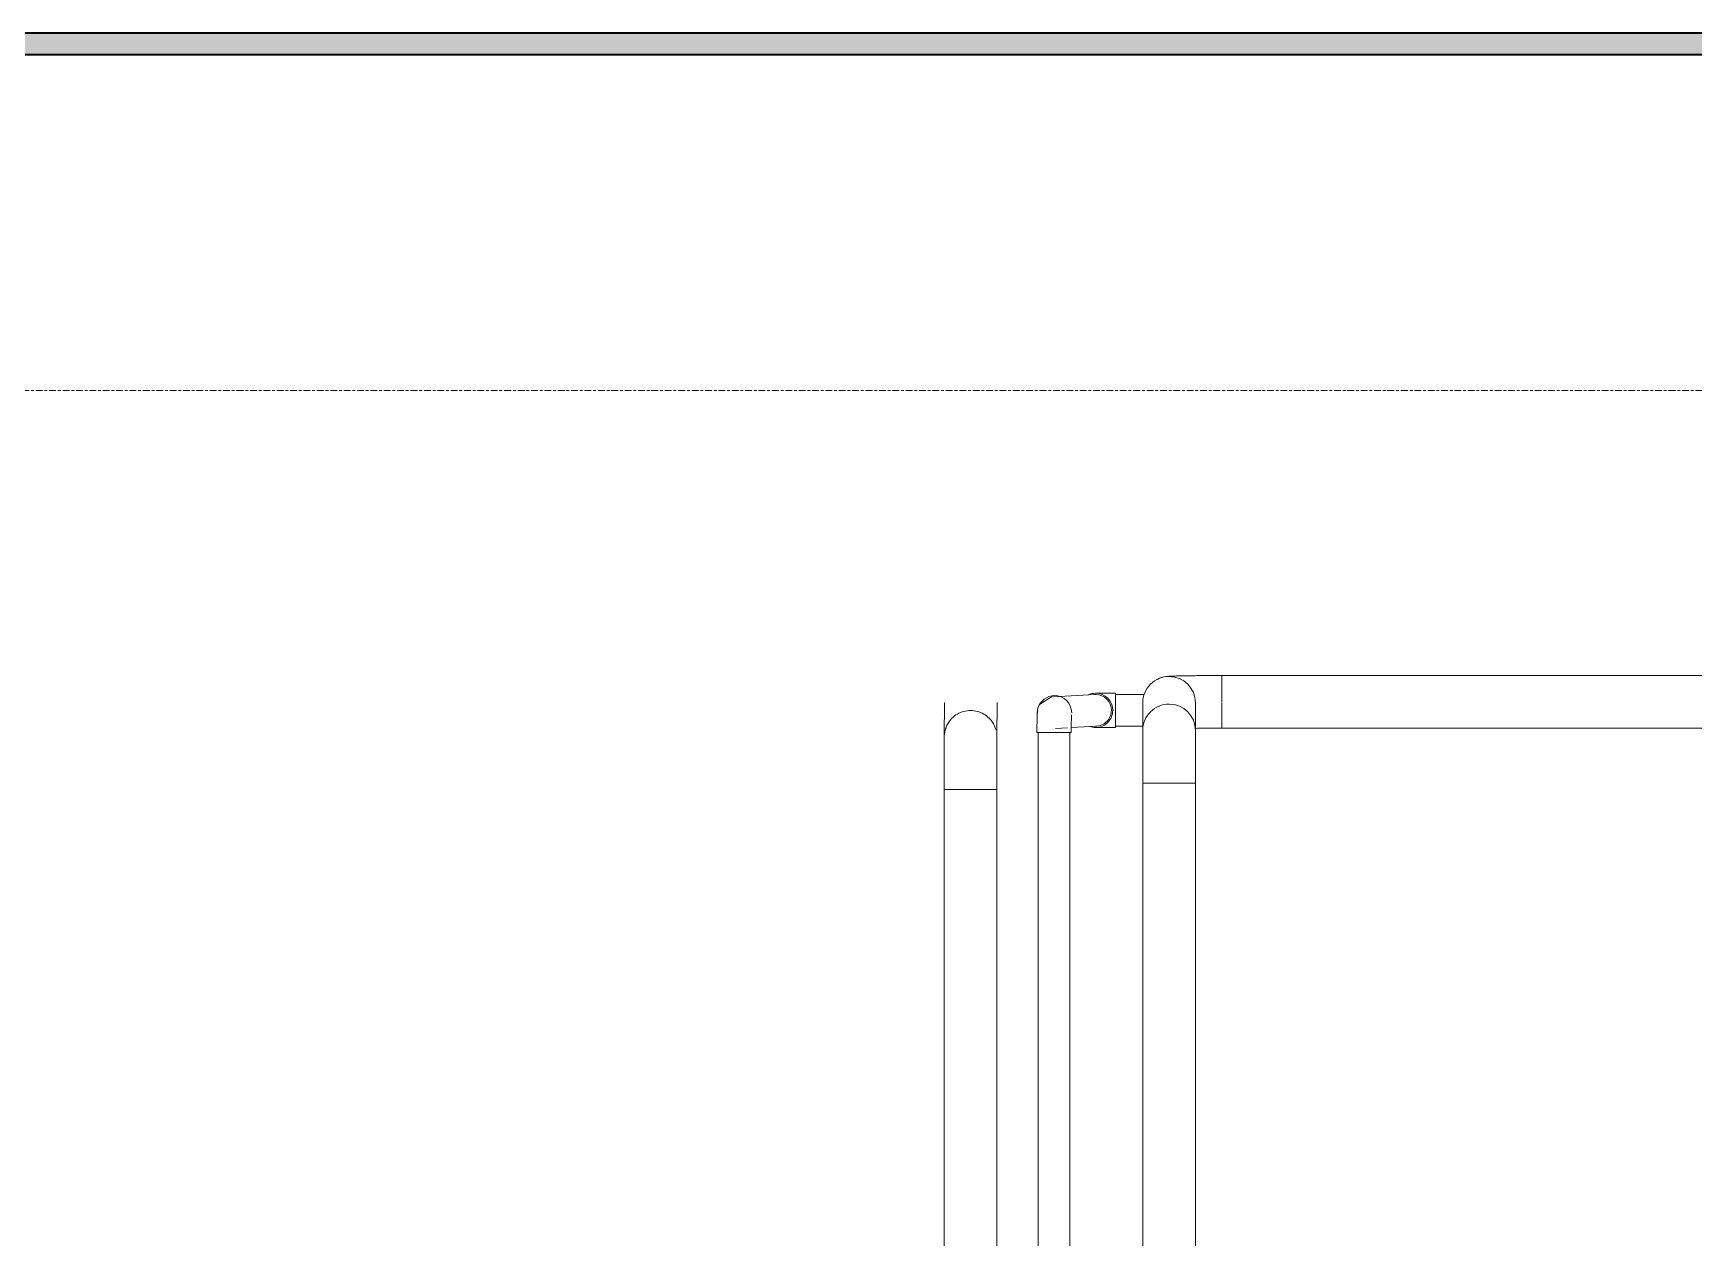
# Model space of a CAD drawing. Header units: centimetres. Extents: x -13467 to 3766, y -437 to 1921.
# Drawn here: x -2082.2 to -1688.2, y 1033.5 to 1319.2 of the extents above; entities that cross this region are included whole.
import ezdxf

# ---------------------------------------------------------------- set-up
doc = ezdxf.new("R2010")
doc.units = ezdxf.units.CM
doc.linetypes.add('Centre', pattern=[3.175, 0.635, -0.475, 1.59, -0.475])
for name, color, linetype, lineweight in [('A-FLOR-LEVL', 7, 'Continuous', 9), ('A-ROOF', 7, 'Continuous', 9), ('A-ROOF-PATT', 7, 'Continuous', 35), ('M-HVAC-DUCT', 7, 'Continuous', 9), ('P-PIPE', 7, 'Continuous', 9), ('P-PIPE-CNTR', 7, 'Continuous', 9)]:
    doc.layers.add(name, color=color, linetype=linetype, lineweight=lineweight)

# ---------------------------------------------------------------- blocks, each defined once
blk = doc.blocks.new('M_Round Elbow - 1 D-1603429-Sección 1-2')
at = {"layer": 'M-HVAC-DUCT', "color": 6, "true_color": 0xff00ff}
for p, q in [((-1267.57, 1141.37), (-1261.32, 1141.37)), ((-1261.32, 1141.37), (-1255.07, 1141.37))]:
    blk.add_line(p, q, dxfattribs=at)
at = {"layer": 'M-HVAC-DUCT', "color": 6, "true_color": 0xff00ff, "flags": 128}
for points in [[(-1267.57, 1153.87), (-1267.57, 1153.85), (-1267.57, 1153.81), (-1267.57, 1153.75), (-1267.57, 1153.67), (-1267.57, 1153.57), (-1267.57, 1153.46), (-1267.57, 1153.32), (-1267.57, 1153.16), (-1267.57, 1152.99), (-1267.57, 1152.79), (-1267.57, 1152.58), (-1267.57, 1152.35), (-1267.57, 1152.1), (-1267.57, 1151.84), (-1267.57, 1151.56), (-1267.57, 1151.26), (-1267.57, 1150.95), (-1267.57, 1150.62), (-1267.57, 1150.28), (-1267.57, 1149.92), (-1267.57, 1149.55), (-1267.57, 1149.16), (-1267.57, 1148.77), (-1267.57, 1148.36), (-1267.57, 1147.94), (-1267.57, 1147.51), (-1267.57, 1147.07), (-1267.57, 1146.62), (-1267.57, 1146.16), (-1267.57, 1145.69), (-1267.57, 1145.22), (-1267.57, 1144.74), (-1267.57, 1144.26), (-1267.57, 1143.77), (-1267.57, 1143.28), (-1267.57, 1142.78), (-1267.57, 1142.28), (-1267.57, 1141.78), (-1267.57, 1141.37)], [(-1255.07, 1141.37), (-1255.07, 1141.87), (-1255.07, 1142.37), (-1255.07, 1142.86), (-1255.07, 1143.36), (-1255.07, 1143.85), (-1255.07, 1144.34), (-1255.07, 1144.82), (-1255.07, 1145.3), (-1255.07, 1145.77), (-1255.07, 1146.23), (-1255.07, 1146.69), (-1255.07, 1147.14), (-1255.07, 1147.58), (-1255.07, 1148.01), (-1255.07, 1148.43), (-1255.07, 1148.83), (-1255.07, 1149.23), (-1255.07, 1149.61), (-1255.07, 1149.98), (-1255.07, 1150.33), (-1255.07, 1150.68), (-1255.07, 1151), (-1255.07, 1151.31), (-1255.07, 1151.61), (-1255.07, 1151.89), (-1255.07, 1152.15), (-1255.07, 1152.39), (-1255.07, 1152.62), (-1255.07, 1152.83), (-1255.07, 1153.02), (-1255.07, 1153.19), (-1255.07, 1153.34), (-1255.07, 1153.48), (-1255.07, 1153.59), (-1255.07, 1153.69), (-1255.07, 1153.76), (-1255.07, 1153.82), (-1255.07, 1153.85), (-1255.07, 1153.87)]]:
    blk.add_lwpolyline(points, dxfattribs=at)
at = {"layer": 'M-HVAC-DUCT', "color": 6, "true_color": 0xff00ff}
for start_param, end_param in [(1.570796, 3.141593), (0, 1.570796)]:
    blk.add_ellipse((-1261.32, 1153.87), major_axis=(6.25, 0), ratio=0.999848, start_param=start_param, end_param=end_param, dxfattribs=at)
blk = doc.blocks.new('M_Round Elbow - 1 D-1603467-Sección 1-2')
at = {"layer": 'M-HVAC-DUCT', "color": 6, "true_color": 0xff00ff}
for p, q in [((-1248.82, 1166.69), (-1248.82, 1166.88)), ((-1248.82, 1166.38), (-1248.82, 1166.64)), ((-1248.82, 1165.56), (-1248.82, 1165.99)), ((-1248.82, 1164.39), (-1248.82, 1164.97)), ((-1248.82, 1162.97), (-1248.82, 1163.66)), ((-1248.82, 1161.39), (-1248.82, 1162.14)), ((-1248.82, 1159.76), (-1248.82, 1160.52)), ((-1248.82, 1158.19), (-1248.82, 1158.91)), ((-1248.82, 1156.78), (-1248.82, 1157.41)), ((-1248.82, 1155.64), (-1248.82, 1156.14)), ((-1248.82, 1154.84), (-1248.82, 1155.17)), ((-1248.82, 1154.38), (-1248.82, 1154.57))]:
    blk.add_line(p, q, dxfattribs=at)
at = {"layer": 'M-HVAC-DUCT', "color": 6, "true_color": 0xff00ff, "flags": 128}
for points in [[(-1264.01, 1165.85), (-1263.81, 1166.15), (-1262.61, 1166.54), (-1262.13, 1166.63), (-1261.83, 1166.66), (-1261.61, 1166.68), (-1261.41, 1166.7), (-1261.21, 1166.71), (-1261.02, 1166.72), (-1260.81, 1166.73), (-1260.59, 1166.74), (-1260.36, 1166.75), (-1260.12, 1166.76), (-1259.86, 1166.77), (-1259.59, 1166.78), (-1259.3, 1166.78), (-1258.99, 1166.79), (-1258.68, 1166.8), (-1258.34, 1166.81), (-1258, 1166.81), (-1257.64, 1166.82), (-1257.26, 1166.83), (-1256.88, 1166.83), (-1256.48, 1166.84), (-1256.07, 1166.84), (-1255.64, 1166.85), (-1255.21, 1166.85), (-1254.77, 1166.86), (-1254.32, 1166.86), (-1253.86, 1166.86), (-1253.39, 1166.87), (-1252.92, 1166.87), (-1252.44, 1166.87), (-1251.95, 1166.87), (-1251.46, 1166.88), (-1250.96, 1166.88), (-1250.47, 1166.88), (-1249.96, 1166.88), (-1249.46, 1166.88), (-1248.96, 1166.88), (-1248.82, 1166.88)], [(-1255.01, 1154.35), (-1254.58, 1154.36), (-1254.14, 1154.36), (-1253.69, 1154.36), (-1253.23, 1154.37), (-1252.77, 1154.37), (-1252.29, 1154.37), (-1251.82, 1154.38), (-1251.33, 1154.38), (-1250.85, 1154.38), (-1250.36, 1154.38), (-1249.86, 1154.38), (-1249.37, 1154.38), (-1248.87, 1154.38), (-1248.82, 1154.38)]]:
    blk.add_lwpolyline(points, dxfattribs=at)
at = {"layer": 'M-HVAC-DUCT', "color": 6, "true_color": 0xff00ff}
for start_param, end_param in [(1.570796, 3.141593), (0, 1.570796)]:
    blk.add_ellipse((-1261.32, 1160.41), major_axis=(6.25, 0), ratio=0.999848, start_param=start_param, end_param=end_param, dxfattribs=at)
blk = doc.blocks.new('M_Round Elbow - 1 D-V115-Sección 1-2')
at = {"layer": 'M-HVAC-DUCT', "color": 6, "true_color": 0xff00ff}
for p, q in [((-1314.66, 1139.85), (-1314.45, 1139.85)), ((-1314.45, 1139.85), (-1313.82, 1139.85)), ((-1313.82, 1139.85), (-1312.83, 1139.85)), ((-1312.83, 1139.85), (-1311.53, 1139.85)), ((-1311.53, 1139.85), (-1310.03, 1139.85)), ((-1310.03, 1139.85), (-1308.41, 1139.85)), ((-1308.41, 1139.85), (-1306.79, 1139.85)), ((-1306.79, 1139.85), (-1305.28, 1139.85)), ((-1305.28, 1139.85), (-1303.99, 1139.85)), ((-1303.99, 1139.85), (-1303, 1139.85)), ((-1303, 1139.85), (-1302.37, 1139.85)), ((-1302.37, 1139.85), (-1302.16, 1139.85))]:
    blk.add_line(p, q, dxfattribs=at)
at = {"layer": 'M-HVAC-DUCT', "color": 6, "true_color": 0xff00ff, "flags": 128}
for points in [[(-1314.66, 1152.34), (-1314.66, 1152.33), (-1314.66, 1152.29), (-1314.66, 1152.23), (-1314.66, 1152.15), (-1314.66, 1152.05), (-1314.66, 1151.93), (-1314.66, 1151.8), (-1314.66, 1151.64), (-1314.66, 1151.47), (-1314.66, 1151.27), (-1314.66, 1151.06), (-1314.66, 1150.83), (-1314.66, 1150.58), (-1314.66, 1150.32), (-1314.66, 1150.04), (-1314.66, 1149.74), (-1314.66, 1149.43), (-1314.66, 1149.1), (-1314.66, 1148.75), (-1314.66, 1148.4), (-1314.66, 1148.03), (-1314.66, 1147.64), (-1314.66, 1147.24), (-1314.66, 1146.84), (-1314.66, 1146.42), (-1314.66, 1145.98), (-1314.66, 1145.54), (-1314.66, 1145.09), (-1314.66, 1144.64), (-1314.66, 1144.17), (-1314.66, 1143.7), (-1314.66, 1143.22), (-1314.66, 1142.74), (-1314.66, 1142.25), (-1314.66, 1141.76), (-1314.66, 1141.26), (-1314.66, 1140.76), (-1314.66, 1140.26), (-1314.66, 1139.85)], [(-1302.16, 1139.85), (-1302.16, 1140.35), (-1302.16, 1140.84), (-1302.16, 1141.34), (-1302.16, 1141.84), (-1302.16, 1142.33), (-1302.16, 1142.82), (-1302.16, 1143.3), (-1302.16, 1143.78), (-1302.16, 1144.25), (-1302.16, 1144.71), (-1302.16, 1145.17), (-1302.16, 1145.62), (-1302.16, 1146.06), (-1302.16, 1146.49), (-1302.16, 1146.9), (-1302.16, 1147.31), (-1302.16, 1147.71), (-1302.16, 1148.09), (-1302.16, 1148.46), (-1302.16, 1148.81), (-1302.16, 1149.15), (-1302.16, 1149.48), (-1302.16, 1149.79), (-1302.16, 1150.09), (-1302.16, 1150.36), (-1302.16, 1150.63), (-1302.16, 1150.87), (-1302.16, 1151.1), (-1302.16, 1151.31), (-1302.16, 1151.5), (-1302.16, 1151.67), (-1302.16, 1151.82), (-1302.16, 1151.95), (-1302.16, 1152.07), (-1302.16, 1152.16), (-1302.16, 1152.24), (-1302.16, 1152.29), (-1302.16, 1152.33), (-1302.16, 1152.34)]]:
    blk.add_lwpolyline(points, dxfattribs=at)
at = {"layer": 'M-HVAC-DUCT', "color": 6, "true_color": 0xff00ff}
for start_param, end_param in [(4.977156, 5.23895), (4.715363, 4.977156), (4.453558, 4.715357), (4.191758, 4.453552), (5.762558, 6.194988), (5.500759, 5.762555), (5.238956, 5.500755), (3.929959, 4.191758), (3.668159, 3.929955), (3.406362, 3.668156)]:
    blk.add_ellipse((-1308.41, 1152.34), major_axis=(-6.25, 0.02), ratio=0.999848, start_param=start_param, end_param=end_param, dxfattribs=at)
blk = doc.blocks.new('Cobre - Codo - CO - Codo-1631828-Sección 1-2')
at = {"layer": 'P-PIPE', "color": 6, "true_color": 0xff00ff}
for p, q in [((-1292.67, 1153.35), (-1288.69, 1153.35)), ((-1288.69, 1153.35), (-1284.54, 1153.35))]:
    blk.add_line(p, q, dxfattribs=at)
at = {"layer": 'P-PIPE', "color": 6, "true_color": 0xff00ff, "flags": 128}
for points in [[(-1288.74, 1162.12), (-1292.08, 1159.99), (-1292.43, 1159.11), (-1292.52, 1158.75), (-1292.55, 1158.55), (-1292.57, 1158.4), (-1292.58, 1158.29), (-1292.59, 1158.18), (-1292.59, 1158.09), (-1292.6, 1157.99), (-1292.6, 1157.89), (-1292.61, 1157.8), (-1292.61, 1157.69), (-1292.62, 1157.59), (-1292.62, 1157.48), (-1292.63, 1157.36), (-1292.63, 1157.24), (-1292.63, 1157.12), (-1292.64, 1156.99), (-1292.64, 1156.85), (-1292.64, 1156.71), (-1292.65, 1156.57), (-1292.65, 1156.42), (-1292.65, 1156.26), (-1292.65, 1156.11), (-1292.66, 1155.94), (-1292.66, 1155.78), (-1292.66, 1155.61), (-1292.66, 1155.44), (-1292.67, 1155.26), (-1292.67, 1155.08), (-1292.67, 1154.9), (-1292.67, 1154.72), (-1292.67, 1154.53), (-1292.67, 1154.35), (-1292.67, 1154.16), (-1292.67, 1153.97), (-1292.67, 1153.78), (-1292.67, 1153.59), (-1292.67, 1153.4), (-1292.67, 1153.35)], [(-1284.47, 1157.56), (-1284.47, 1157.55), (-1284.47, 1157.52), (-1284.47, 1157.48), (-1284.48, 1157.43), (-1284.48, 1157.36), (-1284.48, 1157.29), (-1284.49, 1157.21), (-1284.49, 1157.12), (-1284.49, 1157.02), (-1284.5, 1156.92), (-1284.5, 1156.81), (-1284.5, 1156.69), (-1284.5, 1156.57), (-1284.51, 1156.44), (-1284.51, 1156.3), (-1284.51, 1156.16), (-1284.52, 1156.02), (-1284.52, 1155.87), (-1284.52, 1155.71), (-1284.52, 1155.56), (-1284.52, 1155.39), (-1284.53, 1155.23), (-1284.53, 1155.06), (-1284.53, 1154.89), (-1284.53, 1154.71), (-1284.53, 1154.54), (-1284.53, 1154.36), (-1284.53, 1154.18), (-1284.53, 1153.99), (-1284.53, 1153.81), (-1284.53, 1153.63), (-1284.53, 1153.44), (-1284.53, 1153.35)]]:
    blk.add_lwpolyline(points, dxfattribs=at)
at = {"layer": 'P-PIPE', "color": 6, "true_color": 0xff00ff}
for start_param, end_param in [(1.43828, 1.512526), (6.224915, 7.533912), (4.654119, 6.224915), (1.512526, 1.54492)]:
    blk.add_ellipse((-1288.5, 1158.05), major_axis=(-0.24, 4.06), ratio=0.99975, start_param=start_param, end_param=end_param, dxfattribs=at)
blk = doc.blocks.new('Cobre - Codo - CO - Codo-1631831-Sección 1-2')
at = {"layer": 'P-PIPE', "color": 6, "true_color": 0xff00ff}
for p, q in [((-1274.05, 1158.62), (-1274.05, 1162.7)), ((-1274.05, 1154.56), (-1274.05, 1158.62))]:
    blk.add_line(p, q, dxfattribs=at)
at = {"layer": 'P-PIPE', "color": 6, "true_color": 0xff00ff, "flags": 128}
for points in [[(-1278.76, 1162.69), (-1278.75, 1162.69), (-1278.73, 1162.69), (-1278.71, 1162.69), (-1278.68, 1162.69), (-1278.64, 1162.69), (-1278.6, 1162.69), (-1278.54, 1162.69), (-1278.48, 1162.7), (-1278.42, 1162.7), (-1278.34, 1162.7), (-1278.26, 1162.7), (-1278.18, 1162.7), (-1278.08, 1162.7), (-1277.98, 1162.7), (-1277.87, 1162.7), (-1277.76, 1162.7), (-1277.64, 1162.7), (-1277.52, 1162.7), (-1277.39, 1162.7), (-1277.25, 1162.7), (-1277.11, 1162.7), (-1276.97, 1162.7), (-1276.82, 1162.7), (-1276.66, 1162.7), (-1276.5, 1162.7), (-1276.34, 1162.7), (-1276.18, 1162.7), (-1276.01, 1162.7), (-1275.83, 1162.7), (-1275.66, 1162.7), (-1275.48, 1162.7), (-1275.3, 1162.7), (-1275.12, 1162.7), (-1274.93, 1162.7), (-1274.75, 1162.7), (-1274.56, 1162.7), (-1274.37, 1162.7), (-1274.19, 1162.7), (-1274.05, 1162.7)], [(-1274.05, 1154.56), (-1274.24, 1154.56), (-1274.43, 1154.56), (-1274.61, 1154.56), (-1274.8, 1154.56), (-1274.99, 1154.56), (-1275.17, 1154.56), (-1275.35, 1154.56), (-1275.53, 1154.56), (-1275.71, 1154.56), (-1275.88, 1154.56), (-1276.06, 1154.56), (-1276.22, 1154.56), (-1276.39, 1154.56), (-1276.55, 1154.56), (-1276.71, 1154.56), (-1276.86, 1154.56), (-1277.01, 1154.56), (-1277.15, 1154.56), (-1277.29, 1154.56), (-1277.43, 1154.56), (-1277.56, 1154.56), (-1277.68, 1154.56), (-1277.79, 1154.56), (-1277.91, 1154.56), (-1278.01, 1154.56), (-1278.11, 1154.56), (-1278.2, 1154.56), (-1278.29, 1154.56), (-1278.37, 1154.56), (-1278.44, 1154.56), (-1278.5, 1154.56), (-1278.56, 1154.55), (-1278.61, 1154.55), (-1278.65, 1154.55), (-1278.69, 1154.55), (-1278.72, 1154.55), (-1278.74, 1154.55), (-1278.75, 1154.55), (-1278.76, 1154.55)]]:
    blk.add_lwpolyline(points, dxfattribs=at)
at = {"layer": 'P-PIPE', "color": 6, "true_color": 0xff00ff}
for start_param, end_param in [(6.224886, 6.668657), (4.65409, 6.224886), (3.083293, 4.65409), (2.747781, 3.083293)]:
    blk.add_ellipse((-1278.76, 1158.62), major_axis=(-0.24, 4.06), ratio=0.99975, start_param=start_param, end_param=end_param, dxfattribs=at)
blk = doc.blocks.new('PQ_RVR_MEP-01_ZZ_ZZ_MO_T_A_rvt-2-Sección 1-2')
at = {"layer": 'M-HVAC-DUCT', "color": 6, "true_color": 0xff00ff}
for p, q in [((-946.08, 1166.88), (-1248.82, 1166.88)), ((-1248.82, 1166.39), (-1248.82, 1166.04)), ((-1248.82, 1165.56), (-1248.82, 1165.05)), ((-1248.82, 1164.39), (-1248.82, 1163.76)), ((-1248.82, 1162.97), (-1248.82, 1162.25)), ((-1314.63, 1160.48), (-1314.66, 1152.36)), ((-1302.16, 1152.33), (-1302.13, 1160.45)), ((-1267.57, 1160.41), (-1267.57, 1153.87)), ((-1255.07, 1153.87), (-1255.07, 1160.41)), ((-1248.82, 1161.39), (-1248.82, 1160.63)), ((-1248.82, 1159.76), (-1248.82, 1159.01)), ((-1248.82, 1158.19), (-1248.82, 1157.51)), ((-1248.82, 1156.78), (-1248.82, 1156.21)), ((-1248.82, 1155.64), (-1248.82, 1155.22)), ((-1248.82, 1154.84), (-1248.82, 1154.59)), ((-1248.82, 1154.38), (-932.34, 1154.38)), ((-1314.66, 1139.85), (-1314.66, 752.13)), ((-1314.45, 1139.85), (-1314.66, 1139.85)), ((-1313.82, 1139.85), (-1314.45, 1139.85)), ((-1312.83, 1139.85), (-1313.82, 1139.85)), ((-1311.53, 1139.85), (-1312.83, 1139.85)), ((-1310.03, 1139.85), (-1311.53, 1139.85)), ((-1308.41, 1139.85), (-1310.03, 1139.85)), ((-1306.79, 1139.85), (-1308.41, 1139.85)), ((-1305.28, 1139.85), (-1306.79, 1139.85)), ((-1303.99, 1139.85), (-1305.28, 1139.85)), ((-1303, 1139.85), (-1303.99, 1139.85)), ((-1302.37, 1139.85), (-1303, 1139.85)), ((-1302.16, 1139.85), (-1302.37, 1139.85)), ((-1302.16, 752.13), (-1302.16, 1139.85)), ((-1267.57, 1141.37), (-1267.57, 747.13)), ((-1261.32, 1141.37), (-1267.57, 1141.37)), ((-1255.07, 1141.37), (-1261.32, 1141.37)), ((-1255.07, 747.13), (-1255.07, 1141.37))]:
    blk.add_line(p, q, dxfattribs=at)
for centre, major_axis, start_param, end_param in [((-1261.32, 1160.41), (6.25, 0), 1.570796, 3.141593), ((-1261.32, 1160.41), (6.25, 0), 0, 1.570796), ((-1308.41, 1152.34), (-6.25, 0.02), 4.977078, 5.238872), ((-1308.41, 1152.34), (-6.25, 0.02), 4.715285, 4.977077), ((-1308.41, 1152.34), (-6.25, 0.02), 4.453478, 4.715278), ((-1308.41, 1152.34), (-6.25, 0.02), 3.92988, 4.453474), ((-1261.32, 1153.87), (6.25, 0), 1.570796, 3.141593), ((-1261.32, 1153.87), (6.25, 0), 0, 1.570796), ((-1308.41, 1152.34), (-6.25, 0.02), 5.76248, 6.286074), ((-1308.41, 1152.34), (-6.25, 0.02), 5.500681, 5.762475), ((-1308.41, 1152.34), (-6.25, 0.02), 5.238877, 5.500676), ((-1308.41, 1152.34), (-6.25, 0.02), 3.66808, 3.929876), ((-1308.41, 1152.34), (-6.25, 0.02), 3.406284, 3.668077)]:
    blk.add_ellipse(centre, major_axis=major_axis, ratio=0.999848, start_param=start_param, end_param=end_param, dxfattribs=at)
at = {"layer": 'P-PIPE', "color": 6, "true_color": 0xff00ff}
for p, q in [((-1278.97, 1162.37), (-1288.72, 1161.8)), ((-1267.21, 1162.38), (-1274.05, 1162.38)), ((-1288.28, 1154.31), (-1285.39, 1154.48)), ((-1284.53, 1154.53), (-1278.54, 1154.88)), ((-1274.05, 1154.88), (-1267.57, 1154.88)), ((-1292.35, 1153.35), (-1292.35, 806.75)), ((-1284.85, 806.75), (-1284.85, 1153.35))]:
    blk.add_line(p, q, dxfattribs=at)
for start_param, end_param in [(6.246683, 6.283185), (4.654119, 6.224915), (3.083322, 4.654119)]:
    blk.add_ellipse((-1278.76, 1158.62), major_axis=(-0.22, 3.74), ratio=0.99975, start_param=start_param, end_param=end_param, dxfattribs=at)
at = {"layer": 'P-PIPE-CNTR', "color": 6, "true_color": 0xff00ff}
blk.add_ellipse((-1274.05, 1158.62), major_axis=(4.71, 0), ratio=0.001303, start_param=1.669533, end_param=1.712081, dxfattribs=at)
at = {"layer": 'M-HVAC-DUCT', "lineweight": 9}
for name in ['M_Round Elbow - 1 D-1603467-Sección 1-2', 'M_Round Elbow - 1 D-V115-Sección 1-2', 'M_Round Elbow - 1 D-1603429-Sección 1-2']:
    blk.add_blockref(name, (0, 0), dxfattribs=at)
at = {"layer": 'P-PIPE', "lineweight": 9}
for name in ['Cobre - Codo - CO - Codo-1631831-Sección 1-2', 'Cobre - Codo - CO - Codo-1631828-Sección 1-2']:
    blk.add_blockref(name, (0, 0), dxfattribs=at)

msp = doc.modelspace()

# ---------------------------------------------------------------- hatches: boundary and pattern name
at = {"layer": 'A-ROOF-PATT', "lineweight": 9, "true_color": 0x9a9a9a}
msp.add_hatch(color=253, dxfattribs=at).paths.add_polyline_path([(1425.59, 1314.208), (1563.931, 1314.208), (1563.931, 1319.245), (-2348.295, 1319.245), (-2348.295, 1314.208), (1218.874, 1314.208)])

# ---------------------------------------------------------------- linework, layer by layer
at = {"layer": 'A-FLOR-LEVL', "color": 253, "linetype": 'Centre', "true_color": 0xaaaaaa}
msp.add_line((-5238.571, 1234.505), (1888.136, 1234.505), dxfattribs=at)
at = {"layer": 'A-ROOF', "lineweight": 35}
for p, q in [((1563.931, 1319.245), (-2348.295, 1319.245)), ((-2348.295, 1314.208), (1563.931, 1314.208))]:
    msp.add_line(p, q, dxfattribs=at)

# ---------------------------------------------------------------- block references
at = {"lineweight": 5}
msp.add_blockref('PQ_RVR_MEP-01_ZZ_ZZ_MO_T_A_rvt-2-Sección 1-2', (-551.352, 0), dxfattribs=at)

doc.saveas('drawing.dxf')
